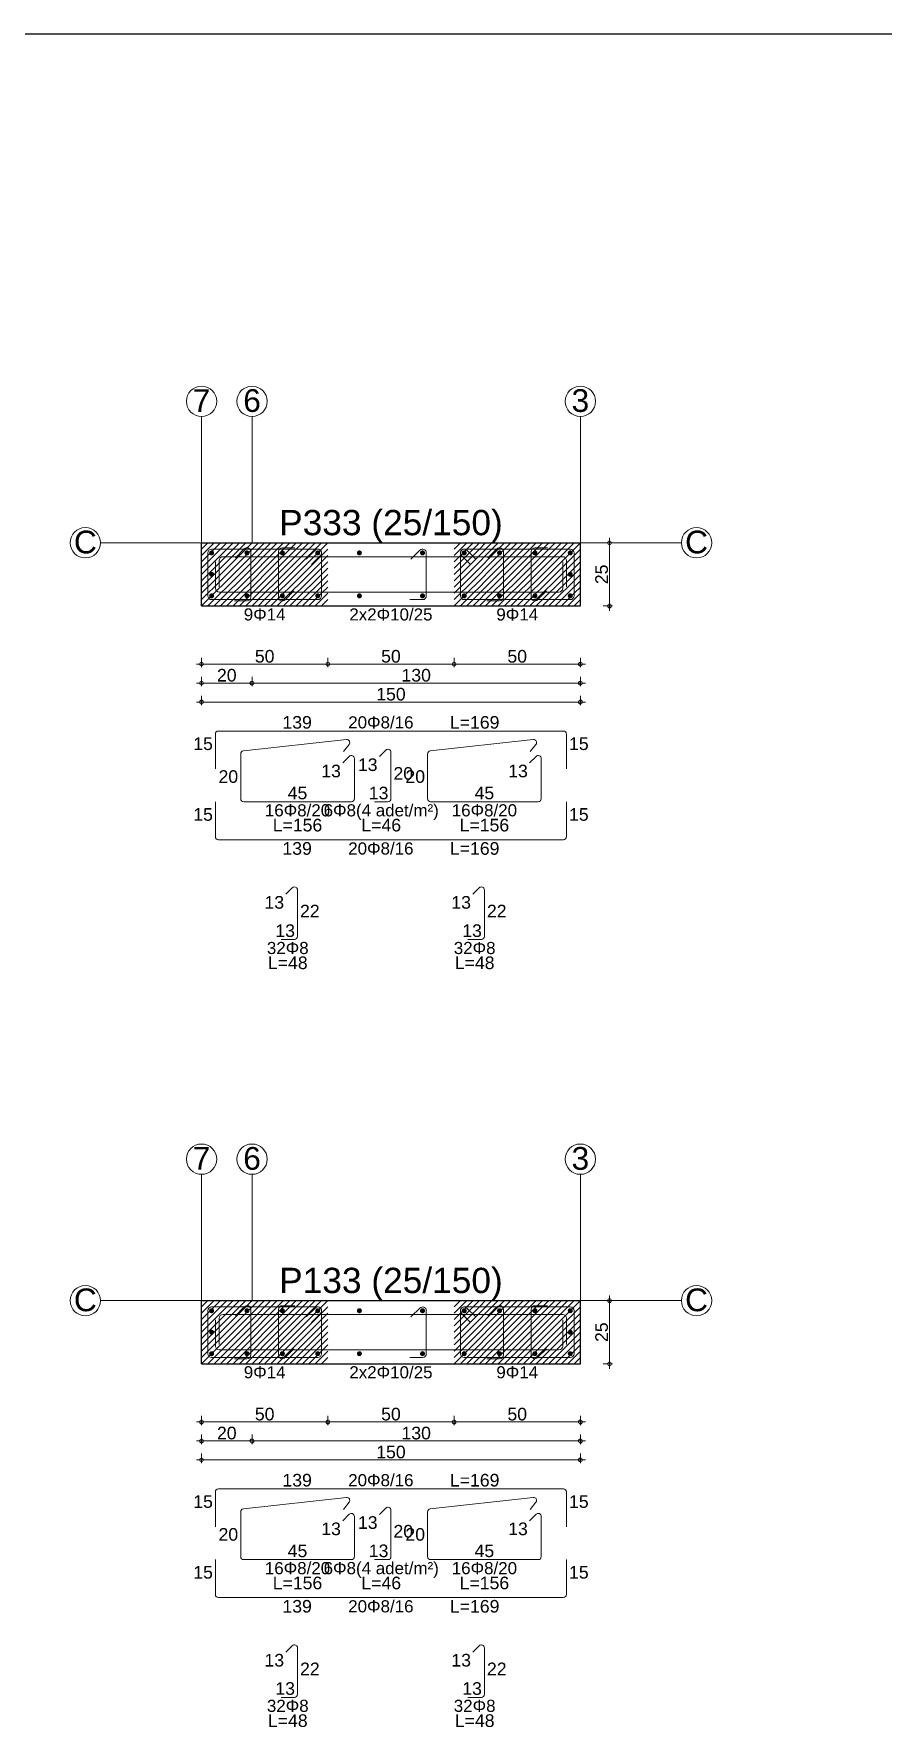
# Model space of a CAD drawing. Header units: millimetres. Extents: x 2232 to 85269, y -3593 to 5869.
# Drawn here: x 82517 to 83021, y -99 to 907 of the extents above; entities that cross this region are included whole.
import ezdxf

# ---------------------------------------------------------------- set-up
doc = ezdxf.new("R2010")
doc.units = ezdxf.units.MM
doc.linetypes.add('CENTER2', pattern=[112.5, 75, -12.5, 12.5, -12.5])
for name, color, linetype in [('Donatı Topl. Uzun. Yazısı', 7, 'Continuous'), ('Donatı Uz. Yazısı', 7, 'Continuous'), ('Donatı Yazısı', 7, 'Continuous'), ('Donatı Çizgisi', 7, 'Continuous'), ('Panel', 7, 'Continuous'), ('Standart', 7, 'Continuous'), ('Ölçülendirme', 7, 'Continuous')]:
    doc.layers.add(name, color=color, linetype=linetype)
doc.styles.add('arial_1_18', font='arial.ttf', dxfattribs={"height": 0.2})

# ---------------------------------------------------------------- blocks, each defined once
blk = doc.blocks.new('IDE824Entity7264')
at = {"layer": 'Donatı Çizgisi', "linetype": 'Continuous', "lineweight": 5}
h = blk.add_hatch(color=5, dxfattribs=at)
edge = h.paths.add_edge_path(flags=0)
edge.add_arc((24724.98, 1424), 1, 0, 360)
h = blk.add_hatch(color=5, dxfattribs=at)
edge = h.paths.add_edge_path(flags=0)
edge.add_arc((24738.98, 1424), 1, 0, 360)
h = blk.add_hatch(color=5, dxfattribs=at)
edge = h.paths.add_edge_path(flags=0)
edge.add_arc((24752.98, 1424), 1, 0, 360)
h = blk.add_hatch(color=5, dxfattribs=at)
edge = h.paths.add_edge_path(flags=0)
edge.add_arc((24766.98, 1424), 1, 0, 360)
h = blk.add_hatch(color=5, dxfattribs=at)
edge = h.paths.add_edge_path(flags=0)
edge.add_arc((24783.48, 1424), 1, 0, 360)
h = blk.add_hatch(color=5, dxfattribs=at)
edge = h.paths.add_edge_path(flags=0)
edge.add_arc((24808.48, 1424), 1, 0, 360)
h = blk.add_hatch(color=5, dxfattribs=at)
edge = h.paths.add_edge_path(flags=0)
edge.add_arc((24824.98, 1424), 1, 0, 360)
h = blk.add_hatch(color=5, dxfattribs=at)
edge = h.paths.add_edge_path(flags=0)
edge.add_arc((24838.98, 1424), 1, 0, 360)
h = blk.add_hatch(color=5, dxfattribs=at)
edge = h.paths.add_edge_path(flags=0)
edge.add_arc((24852.98, 1424), 1, 0, 360)
h = blk.add_hatch(color=5, dxfattribs=at)
edge = h.paths.add_edge_path(flags=0)
edge.add_arc((24866.98, 1424), 1, 0, 360)
h = blk.add_hatch(color=5, dxfattribs=at)
edge = h.paths.add_edge_path(flags=0)
edge.add_arc((24724.98, 1415.5), 1, 0, 360)
h = blk.add_hatch(color=5, dxfattribs=at)
edge = h.paths.add_edge_path(flags=0)
edge.add_arc((24866.98, 1415.5), 1, 0, 360)
h = blk.add_hatch(color=5, dxfattribs=at)
edge = h.paths.add_edge_path(flags=0)
edge.add_arc((24724.98, 1407), 1, 0, 360)
h = blk.add_hatch(color=5, dxfattribs=at)
edge = h.paths.add_edge_path(flags=0)
edge.add_arc((24738.98, 1407), 1, 0, 360)
h = blk.add_hatch(color=5, dxfattribs=at)
edge = h.paths.add_edge_path(flags=0)
edge.add_arc((24752.98, 1407), 1, 0, 360)
h = blk.add_hatch(color=5, dxfattribs=at)
edge = h.paths.add_edge_path(flags=0)
edge.add_arc((24766.98, 1407), 1, 0, 360)
h = blk.add_hatch(color=5, dxfattribs=at)
edge = h.paths.add_edge_path(flags=0)
edge.add_arc((24783.48, 1407), 1, 0, 360)
h = blk.add_hatch(color=5, dxfattribs=at)
edge = h.paths.add_edge_path(flags=0)
edge.add_arc((24808.48, 1407), 1, 0, 360)
h = blk.add_hatch(color=5, dxfattribs=at)
edge = h.paths.add_edge_path(flags=0)
edge.add_arc((24824.98, 1407), 1, 0, 360)
h = blk.add_hatch(color=5, dxfattribs=at)
edge = h.paths.add_edge_path(flags=0)
edge.add_arc((24838.98, 1407), 1, 0, 360)
h = blk.add_hatch(color=5, dxfattribs=at)
edge = h.paths.add_edge_path(flags=0)
edge.add_arc((24852.98, 1407), 1, 0, 360)
h = blk.add_hatch(color=5, dxfattribs=at)
edge = h.paths.add_edge_path(flags=0)
edge.add_arc((24866.98, 1407), 1, 0, 360)
h = blk.add_hatch(color=5, dxfattribs=at)
edge = h.paths.add_edge_path(flags=0)
edge.add_arc((24724.98, 1124), 1, 0, 360)
h = blk.add_hatch(color=5, dxfattribs=at)
edge = h.paths.add_edge_path(flags=0)
edge.add_arc((24738.98, 1124), 1, 0, 360)
h = blk.add_hatch(color=5, dxfattribs=at)
edge = h.paths.add_edge_path(flags=0)
edge.add_arc((24752.98, 1124), 1, 0, 360)
h = blk.add_hatch(color=5, dxfattribs=at)
edge = h.paths.add_edge_path(flags=0)
edge.add_arc((24766.98, 1124), 1, 0, 360)
h = blk.add_hatch(color=5, dxfattribs=at)
edge = h.paths.add_edge_path(flags=0)
edge.add_arc((24783.48, 1124), 1, 0, 360)
h = blk.add_hatch(color=5, dxfattribs=at)
edge = h.paths.add_edge_path(flags=0)
edge.add_arc((24808.48, 1124), 1, 0, 360)
h = blk.add_hatch(color=5, dxfattribs=at)
edge = h.paths.add_edge_path(flags=0)
edge.add_arc((24824.98, 1124), 1, 0, 360)
h = blk.add_hatch(color=5, dxfattribs=at)
edge = h.paths.add_edge_path(flags=0)
edge.add_arc((24838.98, 1124), 1, 0, 360)
h = blk.add_hatch(color=5, dxfattribs=at)
edge = h.paths.add_edge_path(flags=0)
edge.add_arc((24852.98, 1124), 1, 0, 360)
h = blk.add_hatch(color=5, dxfattribs=at)
edge = h.paths.add_edge_path(flags=0)
edge.add_arc((24866.98, 1124), 1, 0, 360)
h = blk.add_hatch(color=5, dxfattribs=at)
edge = h.paths.add_edge_path(flags=0)
edge.add_arc((24724.98, 1115.5), 1, 0, 360)
h = blk.add_hatch(color=5, dxfattribs=at)
edge = h.paths.add_edge_path(flags=0)
edge.add_arc((24866.98, 1115.5), 1, 0, 360)
h = blk.add_hatch(color=5, dxfattribs=at)
edge = h.paths.add_edge_path(flags=0)
edge.add_arc((24724.98, 1107), 1, 0, 360)
h = blk.add_hatch(color=5, dxfattribs=at)
edge = h.paths.add_edge_path(flags=0)
edge.add_arc((24738.98, 1107), 1, 0, 360)
h = blk.add_hatch(color=5, dxfattribs=at)
edge = h.paths.add_edge_path(flags=0)
edge.add_arc((24752.98, 1107), 1, 0, 360)
h = blk.add_hatch(color=5, dxfattribs=at)
edge = h.paths.add_edge_path(flags=0)
edge.add_arc((24766.98, 1107), 1, 0, 360)
h = blk.add_hatch(color=5, dxfattribs=at)
edge = h.paths.add_edge_path(flags=0)
edge.add_arc((24783.48, 1107), 1, 0, 360)
h = blk.add_hatch(color=5, dxfattribs=at)
edge = h.paths.add_edge_path(flags=0)
edge.add_arc((24808.48, 1107), 1, 0, 360)
h = blk.add_hatch(color=5, dxfattribs=at)
edge = h.paths.add_edge_path(flags=0)
edge.add_arc((24824.98, 1107), 1, 0, 360)
h = blk.add_hatch(color=5, dxfattribs=at)
edge = h.paths.add_edge_path(flags=0)
edge.add_arc((24838.98, 1107), 1, 0, 360)
h = blk.add_hatch(color=5, dxfattribs=at)
edge = h.paths.add_edge_path(flags=0)
edge.add_arc((24852.98, 1107), 1, 0, 360)
h = blk.add_hatch(color=5, dxfattribs=at)
edge = h.paths.add_edge_path(flags=0)
edge.add_arc((24866.98, 1107), 1, 0, 360)
at = {"layer": 'Donatı Çizgisi', "color": 1, "linetype": 'Continuous', "lineweight": 5}
for points in [[(24723.48, 1407), (24723.48, 1424)], [(24724.98, 1425.5), (24766.98, 1425.5)], [(24729.48, 1422.5), (24863.98, 1422.5)], [(24734.38, 1422.03), (24737.91, 1425.56)], [(24740.48, 1406.5), (24740.48, 1424.5)], [(24751.48, 1406.5), (24751.48, 1424.5)], [(24752.98, 1426), (24757.98, 1426)], [(24762.38, 1421.53), (24765.91, 1425.06)], [(24764.5, 1419.4), (24768.04, 1422.94)], [(24768.48, 1407), (24768.48, 1424)], [(24803.88, 1421.53), (24807.41, 1425.06)], [(24809.98, 1407), (24809.98, 1424)], [(24823.48, 1407), (24823.48, 1424)], [(24823.91, 1422.94), (24827.45, 1419.4)], [(24824.98, 1425.5), (24866.98, 1425.5)], [(24829.57, 1421.53), (24826.04, 1425.06)], [(24834.38, 1422.03), (24837.91, 1425.56)], [(24840.48, 1406.5), (24840.48, 1424.5)], [(24851.48, 1406.5), (24851.48, 1424.5)], [(24852.98, 1426), (24857.98, 1426)], [(24868.48, 1407), (24868.48, 1424)], [(24726.48, 1410), (24726.48, 1420.4)], [(24727.98, 1410.6), (24727.98, 1421)], [(24863.98, 1410), (24863.98, 1420.4)], [(24865.48, 1410.6), (24865.48, 1421)], [(24727.98, 1408.5), (24862.48, 1408.5)], [(24754.04, 1405.44), (24757.57, 1408.97)], [(24854.04, 1405.44), (24857.57, 1408.97)], [(24724.98, 1405.5), (24766.98, 1405.5)], [(24733.98, 1405), (24738.98, 1405)], [(24803.48, 1405.5), (24808.48, 1405.5)], [(24824.98, 1405.5), (24866.98, 1405.5)], [(24833.98, 1405), (24838.98, 1405)], [(24726.48, 1338.46), (24726.48, 1352.26)], [(24727.68, 1353.46), (24864.28, 1353.46)], [(24737.54, 1345.58), (24778.32, 1350.11)], [(24777.14, 1345.35), (24779.39, 1348.17)], [(24811.54, 1345.58), (24852.32, 1350.11)], [(24851.14, 1345.35), (24853.39, 1348.17)], [(24865.48, 1338.46), (24865.48, 1352.26)], [(24736.48, 1326.66), (24736.48, 1344.39)], [(24776.88, 1340.86), (24779.43, 1343.41)], [(24781.48, 1326.66), (24781.48, 1342.56)], [(24791.38, 1343.36), (24793.93, 1345.91)], [(24795.98, 1326.66), (24795.98, 1345.06)], [(24810.48, 1326.66), (24810.48, 1344.39)], [(24850.88, 1340.86), (24853.43, 1343.41)], [(24855.48, 1326.66), (24855.48, 1342.56)], [(24726.48, 1311.66), (24726.48, 1325.46)], [(24737.68, 1325.46), (24780.28, 1325.46)], [(24789.48, 1325.46), (24794.78, 1325.46)], [(24811.68, 1325.46), (24854.28, 1325.46)], [(24865.48, 1311.66), (24865.48, 1325.46)], [(24727.68, 1310.46), (24864.28, 1310.46)], [(24754.38, 1288.86), (24756.93, 1291.41)], [(24758.98, 1272.16), (24758.98, 1290.56)], [(24828.38, 1288.86), (24830.93, 1291.41)], [(24832.98, 1272.16), (24832.98, 1290.56)], [(24752.48, 1270.96), (24757.78, 1270.96)], [(24826.48, 1270.96), (24831.78, 1270.96)], [(24723.48, 1107), (24723.48, 1124)], [(24724.98, 1125.5), (24766.98, 1125.5)], [(24726.48, 1110), (24726.48, 1120.4)], [(24727.98, 1110.6), (24727.98, 1121)], [(24729.48, 1122.5), (24863.98, 1122.5)], [(24734.38, 1122.03), (24737.91, 1125.56)], [(24740.48, 1106.5), (24740.48, 1124.5)], [(24751.48, 1106.5), (24751.48, 1124.5)], [(24752.98, 1126), (24757.98, 1126)], [(24762.38, 1121.53), (24765.91, 1125.06)], [(24764.5, 1119.4), (24768.04, 1122.94)], [(24768.48, 1107), (24768.48, 1124)], [(24803.88, 1121.53), (24807.41, 1125.06)], [(24809.98, 1107), (24809.98, 1124)], [(24823.48, 1107), (24823.48, 1124)], [(24823.91, 1122.94), (24827.45, 1119.4)], [(24824.98, 1125.5), (24866.98, 1125.5)], [(24829.57, 1121.53), (24826.04, 1125.06)], [(24834.38, 1122.03), (24837.91, 1125.56)], [(24840.48, 1106.5), (24840.48, 1124.5)], [(24851.48, 1106.5), (24851.48, 1124.5)], [(24852.98, 1126), (24857.98, 1126)], [(24863.98, 1110), (24863.98, 1120.4)], [(24865.48, 1110.6), (24865.48, 1121)], [(24868.48, 1107), (24868.48, 1124)], [(24727.98, 1108.5), (24862.48, 1108.5)], [(24754.04, 1105.44), (24757.57, 1108.97)], [(24854.04, 1105.44), (24857.57, 1108.97)], [(24724.98, 1105.5), (24766.98, 1105.5)], [(24733.98, 1105), (24738.98, 1105)], [(24803.48, 1105.5), (24808.48, 1105.5)], [(24824.98, 1105.5), (24866.98, 1105.5)], [(24833.98, 1105), (24838.98, 1105)], [(24727.68, 1053.46), (24864.28, 1053.46)], [(24726.48, 1038.46), (24726.48, 1052.26)], [(24737.54, 1045.58), (24778.32, 1050.11)], [(24777.14, 1045.35), (24779.39, 1048.17)], [(24791.38, 1043.36), (24793.93, 1045.91)], [(24811.54, 1045.58), (24852.32, 1050.11)], [(24851.14, 1045.35), (24853.39, 1048.17)], [(24865.48, 1038.46), (24865.48, 1052.26)], [(24736.48, 1026.66), (24736.48, 1044.39)], [(24776.88, 1040.86), (24779.43, 1043.41)], [(24781.48, 1026.66), (24781.48, 1042.56)], [(24795.98, 1026.66), (24795.98, 1045.06)], [(24810.48, 1026.66), (24810.48, 1044.39)], [(24850.88, 1040.86), (24853.43, 1043.41)], [(24855.48, 1026.66), (24855.48, 1042.56)], [(24726.48, 1011.66), (24726.48, 1025.46)], [(24737.68, 1025.46), (24780.28, 1025.46)], [(24789.48, 1025.46), (24794.78, 1025.46)], [(24811.68, 1025.46), (24854.28, 1025.46)], [(24865.48, 1011.66), (24865.48, 1025.46)], [(24727.68, 1010.46), (24864.28, 1010.46)], [(24754.38, 988.86), (24756.93, 991.41)], [(24758.98, 972.16), (24758.98, 990.56)], [(24828.38, 988.86), (24830.93, 991.41)], [(24832.98, 972.16), (24832.98, 990.56)], [(24752.48, 970.96), (24757.78, 970.96)], [(24826.48, 970.96), (24831.78, 970.96)]]:
    blk.add_lwpolyline(points, dxfattribs=at)
for centre, radius, start, end in [((24724.98, 1424), 1.5, 90, 180), ((24729.48, 1421), 1.5, 90, 180), ((24738.98, 1424.5), 1.5, 0, 135), ((24752.98, 1424.5), 1.5, 90, 180), ((24766.98, 1424), 1.5, 0, 135), ((24766.98, 1424), 1.5, 315, 90), ((24808.48, 1424), 1.5, 0, 135), ((24824.98, 1424), 1.5, 90, 225), ((24824.98, 1424), 1.5, 45, 180), ((24838.98, 1424.5), 1.5, 0, 135), ((24852.98, 1424.5), 1.5, 90, 180), ((24863.98, 1421), 1.5, 0, 90), ((24866.98, 1424), 1.5, 0, 90), ((24727.98, 1410), 1.5, 180, 270), ((24862.48, 1410), 1.5, 270, 0), ((24724.98, 1407), 1.5, 180, 270), ((24738.98, 1406.5), 1.5, 270, 0), ((24752.98, 1406.5), 1.5, 180, 315), ((24766.98, 1407), 1.5, 270, 0), ((24808.48, 1407), 1.5, 270, 0), ((24824.98, 1407), 1.5, 180, 270), ((24838.98, 1406.5), 1.5, 270, 0), ((24852.98, 1406.5), 1.5, 180, 315), ((24866.98, 1407), 1.5, 270, 0), ((24727.68, 1352.26), 1.2, 90, 180), ((24778.45, 1348.92), 1.2, 321.34019, 96.34019), ((24852.45, 1348.92), 1.2, 321.34019, 96.34019), ((24864.28, 1352.26), 1.2, 0, 90), ((24737.68, 1344.39), 1.2, 96.34019, 180), ((24780.28, 1342.56), 1.2, 0, 135), ((24794.78, 1345.06), 1.2, 0, 135), ((24811.68, 1344.39), 1.2, 96.34019, 180), ((24854.28, 1342.56), 1.2, 0, 135), ((24737.68, 1326.66), 1.2, 180, 270), ((24780.28, 1326.66), 1.2, 270, 0), ((24794.78, 1326.66), 1.2, 270, 0), ((24811.68, 1326.66), 1.2, 180, 270), ((24854.28, 1326.66), 1.2, 270, 0), ((24727.68, 1311.66), 1.2, 180, 270), ((24864.28, 1311.66), 1.2, 270, 0), ((24757.78, 1290.56), 1.2, 0, 135), ((24831.78, 1290.56), 1.2, 0, 135), ((24757.78, 1272.16), 1.2, 270, 0), ((24831.78, 1272.16), 1.2, 270, 0), ((24724.98, 1124), 1.5, 90, 180), ((24729.48, 1121), 1.5, 90, 180), ((24738.98, 1124.5), 1.5, 0, 135), ((24752.98, 1124.5), 1.5, 90, 180), ((24766.98, 1124), 1.5, 0, 135), ((24766.98, 1124), 1.5, 315, 90), ((24808.48, 1124), 1.5, 0, 135), ((24824.98, 1124), 1.5, 90, 225), ((24824.98, 1124), 1.5, 45, 180), ((24838.98, 1124.5), 1.5, 0, 135), ((24852.98, 1124.5), 1.5, 90, 180), ((24863.98, 1121), 1.5, 0, 90), ((24866.98, 1124), 1.5, 0, 90), ((24724.98, 1107), 1.5, 180, 270), ((24727.98, 1110), 1.5, 180, 270), ((24738.98, 1106.5), 1.5, 270, 0), ((24752.98, 1106.5), 1.5, 180, 315), ((24766.98, 1107), 1.5, 270, 0), ((24808.48, 1107), 1.5, 270, 0), ((24824.98, 1107), 1.5, 180, 270), ((24838.98, 1106.5), 1.5, 270, 0), ((24852.98, 1106.5), 1.5, 180, 315), ((24862.48, 1110), 1.5, 270, 0), ((24866.98, 1107), 1.5, 270, 0), ((24727.68, 1052.26), 1.2, 90, 180), ((24864.28, 1052.26), 1.2, 0, 90), ((24778.45, 1048.92), 1.2, 321.34019, 96.34019), ((24794.78, 1045.06), 1.2, 0, 135), ((24852.45, 1048.92), 1.2, 321.34019, 96.34019), ((24737.68, 1044.39), 1.2, 96.34019, 180), ((24780.28, 1042.56), 1.2, 0, 135), ((24811.68, 1044.39), 1.2, 96.34019, 180), ((24854.28, 1042.56), 1.2, 0, 135), ((24737.68, 1026.66), 1.2, 180, 270), ((24780.28, 1026.66), 1.2, 270, 0), ((24794.78, 1026.66), 1.2, 270, 0), ((24811.68, 1026.66), 1.2, 180, 270), ((24854.28, 1026.66), 1.2, 270, 0), ((24727.68, 1011.66), 1.2, 180, 270), ((24864.28, 1011.66), 1.2, 270, 0), ((24757.78, 990.56), 1.2, 0, 135), ((24831.78, 990.56), 1.2, 0, 135), ((24757.78, 972.16), 1.2, 270, 0), ((24831.78, 972.16), 1.2, 270, 0)]:
    blk.add_arc(centre, radius, start, end, dxfattribs=at)
at = {"layer": 'Panel', "color": 250, "linetype": 'CENTER2', "lineweight": 5}
for points in [[(24720.98, 1428), (24720.98, 1478)], [(24740.98, 1428), (24740.98, 1478)], [(24870.98, 1428), (24870.98, 1478)], [(24680.98, 1428), (24720.98, 1428)], [(24870.98, 1428), (24910.98, 1428)], [(24720.98, 1128), (24720.98, 1178)], [(24740.98, 1128), (24740.98, 1178)], [(24870.98, 1128), (24870.98, 1178)], [(24680.98, 1128), (24720.98, 1128)], [(24870.98, 1128), (24910.98, 1128)]]:
    blk.add_lwpolyline(points, dxfattribs=at)
at = {"layer": 'Panel', "color": 251, "linetype": 'Continuous', "lineweight": -3}
for points in [[(24720.97, 1423), (24725.98, 1428)], [(24720.97, 1425.5), (24723.48, 1428)], [(24725.98, 1423), (24730.98, 1428)], [(24725.98, 1425.5), (24728.48, 1428)], [(24730.98, 1423), (24735.98, 1428)], [(24730.98, 1425.5), (24733.47, 1428)], [(24735.98, 1423), (24740.98, 1428)], [(24735.98, 1425.5), (24738.48, 1428)], [(24740.98, 1423), (24745.97, 1428)], [(24740.98, 1425.5), (24743.48, 1428)], [(24745.97, 1423), (24750.98, 1428)], [(24745.97, 1425.5), (24748.48, 1428)], [(24750.98, 1423), (24755.98, 1428)], [(24750.98, 1425.5), (24753.48, 1428)], [(24755.98, 1423), (24760.98, 1428)], [(24755.98, 1425.5), (24758.47, 1428)], [(24760.98, 1423), (24765.98, 1428)], [(24760.98, 1425.5), (24763.48, 1428)], [(24765.98, 1423), (24770.97, 1428)], [(24765.98, 1425.5), (24768.48, 1428)], [(24820.97, 1423), (24825.98, 1428)], [(24820.97, 1425.5), (24823.48, 1428)], [(24825.98, 1423), (24830.98, 1428)], [(24825.98, 1425.5), (24828.48, 1428)], [(24830.98, 1423), (24835.98, 1428)], [(24830.98, 1425.5), (24833.47, 1428)], [(24835.98, 1423), (24840.98, 1428)], [(24835.98, 1425.5), (24838.48, 1428)], [(24840.98, 1423), (24845.97, 1428)], [(24840.98, 1425.5), (24843.48, 1428)], [(24845.97, 1423), (24850.98, 1428)], [(24845.97, 1425.5), (24848.48, 1428)], [(24850.98, 1423), (24855.98, 1428)], [(24850.98, 1425.5), (24853.48, 1428)], [(24855.98, 1423), (24860.98, 1428)], [(24855.98, 1425.5), (24858.47, 1428)], [(24860.98, 1423), (24865.98, 1428)], [(24860.98, 1425.5), (24863.48, 1428)], [(24865.98, 1423), (24870.97, 1428)], [(24865.98, 1425.5), (24868.48, 1428)], [(24720.97, 1418), (24725.98, 1423)], [(24720.97, 1420.5), (24723.48, 1423)], [(24723.48, 1423), (24725.98, 1425.5)], [(24725.98, 1418), (24730.98, 1423)], [(24725.98, 1420.5), (24728.48, 1423)], [(24728.48, 1423), (24730.98, 1425.5)], [(24730.98, 1418), (24735.98, 1423)], [(24730.98, 1420.5), (24733.47, 1423)], [(24733.47, 1423), (24735.98, 1425.5)], [(24735.98, 1418), (24740.98, 1423)], [(24735.98, 1420.5), (24738.48, 1423)], [(24738.48, 1423), (24740.98, 1425.5)], [(24740.98, 1418), (24745.97, 1423)], [(24740.98, 1420.5), (24743.48, 1423)], [(24743.48, 1423), (24745.97, 1425.5)], [(24745.97, 1418), (24750.98, 1423)], [(24745.97, 1420.5), (24748.48, 1423)], [(24748.48, 1423), (24750.98, 1425.5)], [(24750.98, 1418), (24755.98, 1423)], [(24750.98, 1420.5), (24753.48, 1423)], [(24753.48, 1423), (24755.98, 1425.5)], [(24755.98, 1418), (24760.98, 1423)], [(24755.98, 1420.5), (24758.47, 1423)], [(24758.47, 1423), (24760.98, 1425.5)], [(24760.98, 1418), (24765.98, 1423)], [(24760.98, 1420.5), (24763.48, 1423)], [(24763.48, 1423), (24765.98, 1425.5)], [(24765.98, 1418), (24770.97, 1423)], [(24765.98, 1420.5), (24768.48, 1423)], [(24768.48, 1423), (24770.97, 1425.5)], [(24820.97, 1418), (24825.98, 1423)], [(24820.97, 1420.5), (24823.48, 1423)], [(24823.48, 1423), (24825.98, 1425.5)], [(24825.98, 1418), (24830.98, 1423)], [(24825.98, 1420.5), (24828.48, 1423)], [(24828.48, 1423), (24830.98, 1425.5)], [(24830.98, 1418), (24835.98, 1423)], [(24830.98, 1420.5), (24833.47, 1423)], [(24833.47, 1423), (24835.98, 1425.5)], [(24835.98, 1418), (24840.98, 1423)], [(24835.98, 1420.5), (24838.48, 1423)], [(24838.48, 1423), (24840.98, 1425.5)], [(24840.98, 1418), (24845.97, 1423)], [(24840.98, 1420.5), (24843.48, 1423)], [(24843.48, 1423), (24845.97, 1425.5)], [(24845.97, 1418), (24850.98, 1423)], [(24845.97, 1420.5), (24848.48, 1423)], [(24848.48, 1423), (24850.98, 1425.5)], [(24850.98, 1418), (24855.98, 1423)], [(24850.98, 1420.5), (24853.48, 1423)], [(24853.48, 1423), (24855.98, 1425.5)], [(24855.98, 1418), (24860.98, 1423)], [(24855.98, 1420.5), (24858.47, 1423)], [(24858.47, 1423), (24860.98, 1425.5)], [(24860.98, 1418), (24865.98, 1423)], [(24860.98, 1420.5), (24863.48, 1423)], [(24863.48, 1423), (24865.98, 1425.5)], [(24865.98, 1418), (24870.97, 1423)], [(24865.98, 1420.5), (24868.48, 1423)], [(24868.48, 1423), (24870.97, 1425.5)], [(24720.97, 1413), (24725.98, 1418)], [(24720.97, 1415.5), (24723.48, 1418)], [(24723.48, 1418), (24725.98, 1420.5)], [(24723.48, 1413), (24725.98, 1415.5)], [(24725.98, 1413), (24730.98, 1418)], [(24725.98, 1415.5), (24728.48, 1418)], [(24728.48, 1418), (24730.98, 1420.5)], [(24728.48, 1413), (24730.98, 1415.5)], [(24730.98, 1413), (24735.98, 1418)], [(24730.98, 1415.5), (24733.47, 1418)], [(24733.47, 1418), (24735.98, 1420.5)], [(24733.47, 1413), (24735.98, 1415.5)], [(24735.98, 1413), (24740.98, 1418)], [(24735.98, 1415.5), (24738.48, 1418)], [(24738.48, 1418), (24740.98, 1420.5)], [(24738.48, 1413), (24740.98, 1415.5)], [(24740.98, 1413), (24745.97, 1418)], [(24740.98, 1415.5), (24743.48, 1418)], [(24743.48, 1418), (24745.97, 1420.5)], [(24743.48, 1413), (24745.97, 1415.5)], [(24745.97, 1413), (24750.98, 1418)], [(24745.97, 1415.5), (24748.48, 1418)], [(24748.48, 1418), (24750.98, 1420.5)], [(24748.48, 1413), (24750.98, 1415.5)], [(24750.98, 1413), (24755.98, 1418)], [(24750.98, 1415.5), (24753.48, 1418)], [(24753.48, 1418), (24755.98, 1420.5)], [(24753.48, 1413), (24755.98, 1415.5)], [(24755.98, 1413), (24760.98, 1418)], [(24755.98, 1415.5), (24758.47, 1418)], [(24758.47, 1418), (24760.98, 1420.5)], [(24758.47, 1413), (24760.98, 1415.5)], [(24760.98, 1413), (24765.98, 1418)], [(24760.98, 1415.5), (24763.48, 1418)], [(24763.48, 1418), (24765.98, 1420.5)], [(24763.48, 1413), (24765.98, 1415.5)], [(24765.98, 1413), (24770.97, 1418)], [(24765.98, 1415.5), (24768.48, 1418)], [(24768.48, 1418), (24770.97, 1420.5)], [(24768.48, 1413), (24770.97, 1415.5)], [(24820.97, 1413), (24825.98, 1418)], [(24820.97, 1415.5), (24823.48, 1418)], [(24823.48, 1418), (24825.98, 1420.5)], [(24823.48, 1413), (24825.98, 1415.5)], [(24825.98, 1413), (24830.98, 1418)], [(24825.98, 1415.5), (24828.48, 1418)], [(24828.48, 1418), (24830.98, 1420.5)], [(24828.48, 1413), (24830.98, 1415.5)], [(24830.98, 1413), (24835.98, 1418)], [(24830.98, 1415.5), (24833.47, 1418)], [(24833.47, 1418), (24835.98, 1420.5)], [(24833.47, 1413), (24835.98, 1415.5)], [(24835.98, 1413), (24840.98, 1418)], [(24835.98, 1415.5), (24838.48, 1418)], [(24838.48, 1418), (24840.98, 1420.5)], [(24838.48, 1413), (24840.98, 1415.5)], [(24840.98, 1413), (24845.97, 1418)], [(24840.98, 1415.5), (24843.48, 1418)], [(24843.48, 1418), (24845.97, 1420.5)], [(24843.48, 1413), (24845.97, 1415.5)], [(24845.97, 1413), (24850.98, 1418)], [(24845.97, 1415.5), (24848.48, 1418)], [(24848.48, 1418), (24850.98, 1420.5)], [(24848.48, 1413), (24850.98, 1415.5)], [(24850.98, 1413), (24855.98, 1418)], [(24850.98, 1415.5), (24853.48, 1418)], [(24853.48, 1418), (24855.98, 1420.5)], [(24853.48, 1413), (24855.98, 1415.5)], [(24855.98, 1413), (24860.98, 1418)], [(24855.98, 1415.5), (24858.47, 1418)], [(24858.47, 1418), (24860.98, 1420.5)], [(24858.47, 1413), (24860.98, 1415.5)], [(24860.98, 1413), (24865.98, 1418)], [(24860.98, 1415.5), (24863.48, 1418)], [(24863.48, 1418), (24865.98, 1420.5)], [(24863.48, 1413), (24865.98, 1415.5)], [(24865.98, 1413), (24870.97, 1418)], [(24865.98, 1415.5), (24868.48, 1418)], [(24868.48, 1418), (24870.97, 1420.5)], [(24868.48, 1413), (24870.97, 1415.5)], [(24720.97, 1408), (24725.98, 1413)], [(24720.97, 1410.5), (24723.48, 1413)], [(24720.97, 1403), (24725.98, 1408)], [(24720.97, 1405.5), (24723.48, 1408)], [(24723.48, 1408), (24725.98, 1410.5)], [(24725.98, 1408), (24730.98, 1413)], [(24725.98, 1410.5), (24728.48, 1413)], [(24725.98, 1403), (24730.98, 1408)], [(24725.98, 1405.5), (24728.48, 1408)], [(24728.48, 1408), (24730.98, 1410.5)], [(24730.98, 1408), (24735.98, 1413)], [(24730.98, 1410.5), (24733.47, 1413)], [(24730.98, 1403), (24735.98, 1408)], [(24730.98, 1405.5), (24733.47, 1408)], [(24733.47, 1408), (24735.98, 1410.5)], [(24735.98, 1408), (24740.98, 1413)], [(24735.98, 1410.5), (24738.48, 1413)], [(24735.98, 1403), (24740.98, 1408)], [(24735.98, 1405.5), (24738.48, 1408)], [(24738.48, 1408), (24740.98, 1410.5)], [(24740.98, 1408), (24745.97, 1413)], [(24740.98, 1410.5), (24743.48, 1413)], [(24740.98, 1403), (24745.97, 1408)], [(24740.98, 1405.5), (24743.48, 1408)], [(24743.48, 1408), (24745.97, 1410.5)], [(24745.97, 1408), (24750.98, 1413)], [(24745.97, 1410.5), (24748.48, 1413)], [(24745.97, 1403), (24750.98, 1408)], [(24745.97, 1405.5), (24748.48, 1408)], [(24748.48, 1408), (24750.98, 1410.5)], [(24750.98, 1408), (24755.98, 1413)], [(24750.98, 1410.5), (24753.48, 1413)], [(24750.98, 1403), (24755.98, 1408)], [(24750.98, 1405.5), (24753.48, 1408)], [(24753.48, 1408), (24755.98, 1410.5)], [(24755.98, 1408), (24760.98, 1413)], [(24755.98, 1410.5), (24758.47, 1413)], [(24755.98, 1403), (24760.98, 1408)], [(24755.98, 1405.5), (24758.47, 1408)], [(24758.47, 1408), (24760.98, 1410.5)], [(24760.98, 1408), (24765.98, 1413)], [(24760.98, 1410.5), (24763.48, 1413)], [(24760.98, 1403), (24765.98, 1408)], [(24760.98, 1405.5), (24763.48, 1408)], [(24763.48, 1408), (24765.98, 1410.5)], [(24765.98, 1408), (24770.97, 1413)], [(24765.98, 1410.5), (24768.48, 1413)], [(24765.98, 1403), (24770.97, 1408)], [(24765.98, 1405.5), (24768.48, 1408)], [(24768.48, 1408), (24770.97, 1410.5)], [(24820.97, 1408), (24825.98, 1413)], [(24820.97, 1410.5), (24823.48, 1413)], [(24820.97, 1403), (24825.98, 1408)], [(24820.97, 1405.5), (24823.48, 1408)], [(24823.48, 1408), (24825.98, 1410.5)], [(24825.98, 1408), (24830.98, 1413)], [(24825.98, 1410.5), (24828.48, 1413)], [(24825.98, 1403), (24830.98, 1408)], [(24825.98, 1405.5), (24828.48, 1408)], [(24828.48, 1408), (24830.98, 1410.5)], [(24830.98, 1408), (24835.98, 1413)], [(24830.98, 1410.5), (24833.47, 1413)], [(24830.98, 1403), (24835.98, 1408)], [(24830.98, 1405.5), (24833.47, 1408)], [(24833.47, 1408), (24835.98, 1410.5)], [(24835.98, 1408), (24840.98, 1413)], [(24835.98, 1410.5), (24838.48, 1413)], [(24835.98, 1403), (24840.98, 1408)], [(24835.98, 1405.5), (24838.48, 1408)], [(24838.48, 1408), (24840.98, 1410.5)], [(24840.98, 1408), (24845.97, 1413)], [(24840.98, 1410.5), (24843.48, 1413)], [(24840.98, 1403), (24845.97, 1408)], [(24840.98, 1405.5), (24843.48, 1408)], [(24843.48, 1408), (24845.97, 1410.5)], [(24845.97, 1408), (24850.98, 1413)], [(24845.97, 1410.5), (24848.48, 1413)], [(24845.97, 1403), (24850.98, 1408)], [(24845.97, 1405.5), (24848.48, 1408)], [(24848.48, 1408), (24850.98, 1410.5)], [(24850.98, 1408), (24855.98, 1413)], [(24850.98, 1410.5), (24853.48, 1413)], [(24850.98, 1403), (24855.98, 1408)], [(24850.98, 1405.5), (24853.48, 1408)], [(24853.48, 1408), (24855.98, 1410.5)], [(24855.98, 1408), (24860.98, 1413)], [(24855.98, 1410.5), (24858.47, 1413)], [(24855.98, 1403), (24860.98, 1408)], [(24855.98, 1405.5), (24858.47, 1408)], [(24858.47, 1408), (24860.98, 1410.5)], [(24860.98, 1408), (24865.98, 1413)], [(24860.98, 1410.5), (24863.48, 1413)], [(24860.98, 1403), (24865.98, 1408)], [(24860.98, 1405.5), (24863.48, 1408)], [(24863.48, 1408), (24865.98, 1410.5)], [(24865.98, 1408), (24870.97, 1413)], [(24865.98, 1410.5), (24868.48, 1413)], [(24865.98, 1403), (24870.97, 1408)], [(24865.98, 1405.5), (24868.48, 1408)], [(24868.48, 1408), (24870.97, 1410.5)], [(24723.48, 1403), (24725.98, 1405.5)], [(24728.48, 1403), (24730.98, 1405.5)], [(24733.47, 1403), (24735.98, 1405.5)], [(24738.48, 1403), (24740.98, 1405.5)], [(24743.48, 1403), (24745.97, 1405.5)], [(24748.48, 1403), (24750.98, 1405.5)], [(24753.48, 1403), (24755.98, 1405.5)], [(24758.47, 1403), (24760.98, 1405.5)], [(24763.48, 1403), (24765.98, 1405.5)], [(24768.48, 1403), (24770.97, 1405.5)], [(24823.48, 1403), (24825.98, 1405.5)], [(24828.48, 1403), (24830.98, 1405.5)], [(24833.47, 1403), (24835.98, 1405.5)], [(24838.48, 1403), (24840.98, 1405.5)], [(24843.48, 1403), (24845.97, 1405.5)], [(24848.48, 1403), (24850.98, 1405.5)], [(24853.48, 1403), (24855.98, 1405.5)], [(24858.47, 1403), (24860.98, 1405.5)], [(24863.48, 1403), (24865.98, 1405.5)], [(24868.48, 1403), (24870.97, 1405.5)], [(24720.97, 1123), (24725.98, 1128)], [(24720.97, 1125.5), (24723.48, 1128)], [(24725.98, 1123), (24730.98, 1128)], [(24725.98, 1125.5), (24728.48, 1128)], [(24730.98, 1123), (24735.98, 1128)], [(24730.98, 1125.5), (24733.47, 1128)], [(24735.98, 1123), (24740.98, 1128)], [(24735.98, 1125.5), (24738.48, 1128)], [(24740.98, 1123), (24745.97, 1128)], [(24740.98, 1125.5), (24743.48, 1128)], [(24745.97, 1123), (24750.98, 1128)], [(24745.97, 1125.5), (24748.48, 1128)], [(24750.98, 1123), (24755.98, 1128)], [(24750.98, 1125.5), (24753.48, 1128)], [(24755.98, 1123), (24760.98, 1128)], [(24755.98, 1125.5), (24758.47, 1128)], [(24760.98, 1123), (24765.98, 1128)], [(24760.98, 1125.5), (24763.48, 1128)], [(24765.98, 1123), (24770.97, 1128)], [(24765.98, 1125.5), (24768.48, 1128)], [(24820.97, 1123), (24825.98, 1128)], [(24820.97, 1125.5), (24823.48, 1128)], [(24825.98, 1123), (24830.98, 1128)], [(24825.98, 1125.5), (24828.48, 1128)], [(24830.98, 1123), (24835.98, 1128)], [(24830.98, 1125.5), (24833.47, 1128)], [(24835.98, 1123), (24840.98, 1128)], [(24835.98, 1125.5), (24838.48, 1128)], [(24840.98, 1123), (24845.97, 1128)], [(24840.98, 1125.5), (24843.48, 1128)], [(24845.97, 1123), (24850.98, 1128)], [(24845.97, 1125.5), (24848.48, 1128)], [(24850.98, 1123), (24855.98, 1128)], [(24850.98, 1125.5), (24853.48, 1128)], [(24855.98, 1123), (24860.98, 1128)], [(24855.98, 1125.5), (24858.47, 1128)], [(24860.98, 1123), (24865.98, 1128)], [(24860.98, 1125.5), (24863.48, 1128)], [(24865.98, 1123), (24870.97, 1128)], [(24865.98, 1125.5), (24868.48, 1128)], [(24720.97, 1118), (24725.98, 1123)], [(24720.97, 1120.5), (24723.48, 1123)], [(24723.48, 1123), (24725.98, 1125.5)], [(24723.48, 1118), (24725.98, 1120.5)], [(24725.98, 1118), (24730.98, 1123)], [(24725.98, 1120.5), (24728.48, 1123)], [(24728.48, 1123), (24730.98, 1125.5)], [(24728.48, 1118), (24730.98, 1120.5)], [(24730.98, 1118), (24735.98, 1123)], [(24730.98, 1120.5), (24733.47, 1123)], [(24733.47, 1123), (24735.98, 1125.5)], [(24733.47, 1118), (24735.98, 1120.5)], [(24735.98, 1118), (24740.98, 1123)], [(24735.98, 1120.5), (24738.48, 1123)], [(24738.48, 1123), (24740.98, 1125.5)], [(24738.48, 1118), (24740.98, 1120.5)], [(24740.98, 1118), (24745.97, 1123)], [(24740.98, 1120.5), (24743.48, 1123)], [(24743.48, 1123), (24745.97, 1125.5)], [(24743.48, 1118), (24745.97, 1120.5)], [(24745.97, 1118), (24750.98, 1123)], [(24745.97, 1120.5), (24748.48, 1123)], [(24748.48, 1123), (24750.98, 1125.5)], [(24748.48, 1118), (24750.98, 1120.5)], [(24750.98, 1118), (24755.98, 1123)], [(24750.98, 1120.5), (24753.48, 1123)], [(24753.48, 1123), (24755.98, 1125.5)], [(24753.48, 1118), (24755.98, 1120.5)], [(24755.98, 1118), (24760.98, 1123)], [(24755.98, 1120.5), (24758.47, 1123)], [(24758.47, 1123), (24760.98, 1125.5)], [(24758.47, 1118), (24760.98, 1120.5)], [(24760.98, 1118), (24765.98, 1123)], [(24760.98, 1120.5), (24763.48, 1123)], [(24763.48, 1123), (24765.98, 1125.5)], [(24763.48, 1118), (24765.98, 1120.5)], [(24765.98, 1118), (24770.97, 1123)], [(24765.98, 1120.5), (24768.48, 1123)], [(24768.48, 1123), (24770.97, 1125.5)], [(24768.48, 1118), (24770.97, 1120.5)], [(24820.97, 1118), (24825.98, 1123)], [(24820.97, 1120.5), (24823.48, 1123)], [(24823.48, 1123), (24825.98, 1125.5)], [(24823.48, 1118), (24825.98, 1120.5)], [(24825.98, 1118), (24830.98, 1123)], [(24825.98, 1120.5), (24828.48, 1123)], [(24828.48, 1123), (24830.98, 1125.5)], [(24828.48, 1118), (24830.98, 1120.5)], [(24830.98, 1118), (24835.98, 1123)], [(24830.98, 1120.5), (24833.47, 1123)], [(24833.47, 1123), (24835.98, 1125.5)], [(24833.47, 1118), (24835.98, 1120.5)], [(24835.98, 1118), (24840.98, 1123)], [(24835.98, 1120.5), (24838.48, 1123)], [(24838.48, 1123), (24840.98, 1125.5)], [(24838.48, 1118), (24840.98, 1120.5)], [(24840.98, 1118), (24845.97, 1123)], [(24840.98, 1120.5), (24843.48, 1123)], [(24843.48, 1123), (24845.97, 1125.5)], [(24843.48, 1118), (24845.97, 1120.5)], [(24845.97, 1118), (24850.98, 1123)], [(24845.97, 1120.5), (24848.48, 1123)], [(24848.48, 1123), (24850.98, 1125.5)], [(24848.48, 1118), (24850.98, 1120.5)], [(24850.98, 1118), (24855.98, 1123)], [(24850.98, 1120.5), (24853.48, 1123)], [(24853.48, 1123), (24855.98, 1125.5)], [(24853.48, 1118), (24855.98, 1120.5)], [(24855.98, 1118), (24860.98, 1123)], [(24855.98, 1120.5), (24858.47, 1123)], [(24858.47, 1123), (24860.98, 1125.5)], [(24858.47, 1118), (24860.98, 1120.5)], [(24860.98, 1118), (24865.98, 1123)], [(24860.98, 1120.5), (24863.48, 1123)], [(24863.48, 1123), (24865.98, 1125.5)], [(24863.48, 1118), (24865.98, 1120.5)], [(24865.98, 1118), (24870.97, 1123)], [(24865.98, 1120.5), (24868.48, 1123)], [(24868.48, 1123), (24870.97, 1125.5)], [(24868.48, 1118), (24870.97, 1120.5)], [(24720.97, 1113), (24725.98, 1118)], [(24720.97, 1115.5), (24723.48, 1118)], [(24720.97, 1108), (24725.98, 1113)], [(24720.97, 1110.5), (24723.48, 1113)], [(24723.48, 1113), (24725.98, 1115.5)], [(24725.98, 1113), (24730.98, 1118)], [(24725.98, 1115.5), (24728.48, 1118)], [(24725.98, 1108), (24730.98, 1113)], [(24725.98, 1110.5), (24728.48, 1113)], [(24728.48, 1113), (24730.98, 1115.5)], [(24730.98, 1113), (24735.98, 1118)], [(24730.98, 1115.5), (24733.47, 1118)], [(24730.98, 1108), (24735.98, 1113)], [(24730.98, 1110.5), (24733.47, 1113)], [(24733.47, 1113), (24735.98, 1115.5)], [(24735.98, 1113), (24740.98, 1118)], [(24735.98, 1115.5), (24738.48, 1118)], [(24735.98, 1108), (24740.98, 1113)], [(24735.98, 1110.5), (24738.48, 1113)], [(24738.48, 1113), (24740.98, 1115.5)], [(24740.98, 1113), (24745.97, 1118)], [(24740.98, 1115.5), (24743.48, 1118)], [(24740.98, 1108), (24745.97, 1113)], [(24740.98, 1110.5), (24743.48, 1113)], [(24743.48, 1113), (24745.97, 1115.5)], [(24745.97, 1113), (24750.98, 1118)], [(24745.97, 1115.5), (24748.48, 1118)], [(24745.97, 1108), (24750.98, 1113)], [(24745.97, 1110.5), (24748.48, 1113)], [(24748.48, 1113), (24750.98, 1115.5)], [(24750.98, 1113), (24755.98, 1118)], [(24750.98, 1115.5), (24753.48, 1118)], [(24750.98, 1108), (24755.98, 1113)], [(24750.98, 1110.5), (24753.48, 1113)], [(24753.48, 1113), (24755.98, 1115.5)], [(24755.98, 1113), (24760.98, 1118)], [(24755.98, 1115.5), (24758.47, 1118)], [(24755.98, 1108), (24760.98, 1113)], [(24755.98, 1110.5), (24758.47, 1113)], [(24758.47, 1113), (24760.98, 1115.5)], [(24760.98, 1113), (24765.98, 1118)], [(24760.98, 1115.5), (24763.48, 1118)], [(24760.98, 1108), (24765.98, 1113)], [(24760.98, 1110.5), (24763.48, 1113)], [(24763.48, 1113), (24765.98, 1115.5)], [(24765.98, 1113), (24770.97, 1118)], [(24765.98, 1115.5), (24768.48, 1118)], [(24765.98, 1108), (24770.97, 1113)], [(24765.98, 1110.5), (24768.48, 1113)], [(24768.48, 1113), (24770.97, 1115.5)], [(24820.97, 1113), (24825.98, 1118)], [(24820.97, 1115.5), (24823.48, 1118)], [(24820.97, 1108), (24825.98, 1113)], [(24820.97, 1110.5), (24823.48, 1113)], [(24823.48, 1113), (24825.98, 1115.5)], [(24825.98, 1113), (24830.98, 1118)], [(24825.98, 1115.5), (24828.48, 1118)], [(24825.98, 1108), (24830.98, 1113)], [(24825.98, 1110.5), (24828.48, 1113)], [(24828.48, 1113), (24830.98, 1115.5)], [(24830.98, 1113), (24835.98, 1118)], [(24830.98, 1115.5), (24833.47, 1118)], [(24830.98, 1108), (24835.98, 1113)], [(24830.98, 1110.5), (24833.47, 1113)], [(24833.47, 1113), (24835.98, 1115.5)], [(24835.98, 1113), (24840.98, 1118)], [(24835.98, 1115.5), (24838.48, 1118)], [(24835.98, 1108), (24840.98, 1113)], [(24835.98, 1110.5), (24838.48, 1113)], [(24838.48, 1113), (24840.98, 1115.5)], [(24840.98, 1113), (24845.97, 1118)], [(24840.98, 1115.5), (24843.48, 1118)], [(24840.98, 1108), (24845.97, 1113)], [(24840.98, 1110.5), (24843.48, 1113)], [(24843.48, 1113), (24845.97, 1115.5)], [(24845.97, 1113), (24850.98, 1118)], [(24845.97, 1115.5), (24848.48, 1118)], [(24845.97, 1108), (24850.98, 1113)], [(24845.97, 1110.5), (24848.48, 1113)], [(24848.48, 1113), (24850.98, 1115.5)], [(24850.98, 1113), (24855.98, 1118)], [(24850.98, 1115.5), (24853.48, 1118)], [(24850.98, 1108), (24855.98, 1113)], [(24850.98, 1110.5), (24853.48, 1113)], [(24853.48, 1113), (24855.98, 1115.5)], [(24855.98, 1113), (24860.98, 1118)], [(24855.98, 1115.5), (24858.47, 1118)], [(24855.98, 1108), (24860.98, 1113)], [(24855.98, 1110.5), (24858.47, 1113)], [(24858.47, 1113), (24860.98, 1115.5)], [(24860.98, 1113), (24865.98, 1118)], [(24860.98, 1115.5), (24863.48, 1118)], [(24860.98, 1108), (24865.98, 1113)], [(24860.98, 1110.5), (24863.48, 1113)], [(24863.48, 1113), (24865.98, 1115.5)], [(24865.98, 1113), (24870.97, 1118)], [(24865.98, 1115.5), (24868.48, 1118)], [(24865.98, 1108), (24870.97, 1113)], [(24865.98, 1110.5), (24868.48, 1113)], [(24868.48, 1113), (24870.97, 1115.5)], [(24720.97, 1103), (24725.98, 1108)], [(24720.97, 1105.5), (24723.48, 1108)], [(24723.48, 1108), (24725.98, 1110.5)], [(24725.98, 1103), (24730.98, 1108)], [(24725.98, 1105.5), (24728.48, 1108)], [(24728.48, 1108), (24730.98, 1110.5)], [(24730.98, 1103), (24735.98, 1108)], [(24730.98, 1105.5), (24733.47, 1108)], [(24733.47, 1108), (24735.98, 1110.5)], [(24735.98, 1103), (24740.98, 1108)], [(24735.98, 1105.5), (24738.48, 1108)], [(24738.48, 1108), (24740.98, 1110.5)], [(24740.98, 1103), (24745.97, 1108)], [(24740.98, 1105.5), (24743.48, 1108)], [(24743.48, 1108), (24745.97, 1110.5)], [(24745.97, 1103), (24750.98, 1108)], [(24745.97, 1105.5), (24748.48, 1108)], [(24748.48, 1108), (24750.98, 1110.5)], [(24750.98, 1103), (24755.98, 1108)], [(24750.98, 1105.5), (24753.48, 1108)], [(24753.48, 1108), (24755.98, 1110.5)], [(24755.98, 1103), (24760.98, 1108)], [(24755.98, 1105.5), (24758.47, 1108)], [(24758.47, 1108), (24760.98, 1110.5)], [(24760.98, 1103), (24765.98, 1108)], [(24760.98, 1105.5), (24763.48, 1108)], [(24763.48, 1108), (24765.98, 1110.5)], [(24765.98, 1103), (24770.97, 1108)], [(24765.98, 1105.5), (24768.48, 1108)], [(24768.48, 1108), (24770.97, 1110.5)], [(24820.97, 1103), (24825.98, 1108)], [(24820.97, 1105.5), (24823.48, 1108)], [(24823.48, 1108), (24825.98, 1110.5)], [(24825.98, 1103), (24830.98, 1108)], [(24825.98, 1105.5), (24828.48, 1108)], [(24828.48, 1108), (24830.98, 1110.5)], [(24830.98, 1103), (24835.98, 1108)], [(24830.98, 1105.5), (24833.47, 1108)], [(24833.47, 1108), (24835.98, 1110.5)], [(24835.98, 1103), (24840.98, 1108)], [(24835.98, 1105.5), (24838.48, 1108)], [(24838.48, 1108), (24840.98, 1110.5)], [(24840.98, 1103), (24845.97, 1108)], [(24840.98, 1105.5), (24843.48, 1108)], [(24843.48, 1108), (24845.97, 1110.5)], [(24845.97, 1103), (24850.98, 1108)], [(24845.97, 1105.5), (24848.48, 1108)], [(24848.48, 1108), (24850.98, 1110.5)], [(24850.98, 1103), (24855.98, 1108)], [(24850.98, 1105.5), (24853.48, 1108)], [(24853.48, 1108), (24855.98, 1110.5)], [(24855.98, 1103), (24860.98, 1108)], [(24855.98, 1105.5), (24858.47, 1108)], [(24858.47, 1108), (24860.98, 1110.5)], [(24860.98, 1103), (24865.98, 1108)], [(24860.98, 1105.5), (24863.48, 1108)], [(24863.48, 1108), (24865.98, 1110.5)], [(24865.98, 1103), (24870.97, 1108)], [(24865.98, 1105.5), (24868.48, 1108)], [(24868.48, 1108), (24870.97, 1110.5)], [(24723.48, 1103), (24725.98, 1105.5)], [(24728.48, 1103), (24730.98, 1105.5)], [(24733.47, 1103), (24735.98, 1105.5)], [(24738.48, 1103), (24740.98, 1105.5)], [(24743.48, 1103), (24745.97, 1105.5)], [(24748.48, 1103), (24750.98, 1105.5)], [(24753.48, 1103), (24755.98, 1105.5)], [(24758.47, 1103), (24760.98, 1105.5)], [(24763.48, 1103), (24765.98, 1105.5)], [(24768.48, 1103), (24770.97, 1105.5)], [(24823.48, 1103), (24825.98, 1105.5)], [(24828.48, 1103), (24830.98, 1105.5)], [(24833.47, 1103), (24835.98, 1105.5)], [(24838.48, 1103), (24840.98, 1105.5)], [(24843.48, 1103), (24845.97, 1105.5)], [(24848.48, 1103), (24850.98, 1105.5)], [(24853.48, 1103), (24855.98, 1105.5)], [(24858.47, 1103), (24860.98, 1105.5)], [(24863.48, 1103), (24865.98, 1105.5)], [(24868.48, 1103), (24870.97, 1105.5)]]:
    blk.add_lwpolyline(points, dxfattribs=at)
at = {"layer": 'Panel', "color": 33, "linetype": 'Continuous', "lineweight": -3}
for points in [[(24720.98, 1428), (24870.98, 1428)], [(24720.98, 1403), (24720.98, 1428)], [(24870.98, 1403), (24870.98, 1428)], [(24720.98, 1403), (24870.98, 1403)], [(24720.98, 1128), (24870.98, 1128)], [(24720.98, 1103), (24720.98, 1128)], [(24870.98, 1103), (24870.98, 1128)], [(24720.98, 1103), (24870.98, 1103)]]:
    blk.add_lwpolyline(points, dxfattribs=at)
at = {"layer": 'Panel', "color": 30, "linetype": 'Continuous', "lineweight": 5}
for centre in [(24720.98, 1484), (24740.98, 1484), (24870.98, 1484), (24674.98, 1428), (24916.98, 1428), (24720.98, 1184), (24740.98, 1184), (24870.98, 1184), (24674.98, 1128), (24916.98, 1128)]:
    blk.add_circle(centre, 6, dxfattribs=at)
at = {"layer": 'Ölçülendirme', "color": 5, "linetype": 'Continuous', "lineweight": 5}
for points in [[(24880, 1428), (24883.75, 1428)], [(24882.5, 1401), (24882.5, 1430)], [(24880, 1403), (24883.75, 1403)], [(24720.98, 1378.71), (24720.98, 1382.46)], [(24770.98, 1378.71), (24770.98, 1382.46)], [(24820.98, 1378.71), (24820.98, 1382.46)], [(24870.98, 1378.71), (24870.98, 1382.46)], [(24718.98, 1379.96), (24872.98, 1379.96)], [(24720.98, 1371.21), (24720.98, 1374.96)], [(24740.98, 1371.21), (24740.98, 1374.96)], [(24870.98, 1371.21), (24870.98, 1374.96)], [(24718.98, 1372.46), (24872.98, 1372.46)], [(24720.98, 1363.71), (24720.98, 1367.46)], [(24870.98, 1363.71), (24870.98, 1367.46)], [(24718.98, 1364.96), (24872.98, 1364.96)], [(24880, 1128), (24883.75, 1128)], [(24882.5, 1101), (24882.5, 1130)], [(24880, 1103), (24883.75, 1103)], [(24718.98, 1079.96), (24872.98, 1079.96)], [(24720.98, 1078.71), (24720.98, 1082.46)], [(24770.98, 1078.71), (24770.98, 1082.46)], [(24820.98, 1078.71), (24820.98, 1082.46)], [(24870.98, 1078.71), (24870.98, 1082.46)], [(24720.98, 1071.21), (24720.98, 1074.96)], [(24740.98, 1071.21), (24740.98, 1074.96)], [(24870.98, 1071.21), (24870.98, 1074.96)], [(24718.98, 1072.46), (24872.98, 1072.46)], [(24720.98, 1063.71), (24720.98, 1067.46)], [(24870.98, 1063.71), (24870.98, 1067.46)], [(24718.98, 1064.96), (24872.98, 1064.96)]]:
    blk.add_lwpolyline(points, dxfattribs=at)
for centre in [(24882.5, 1428), (24882.5, 1403), (24720.98, 1379.96), (24770.98, 1379.96), (24820.98, 1379.96), (24870.98, 1379.96), (24720.98, 1372.46), (24740.98, 1372.46), (24870.98, 1372.46), (24720.98, 1364.96), (24870.98, 1364.96), (24882.5, 1128), (24882.5, 1103), (24720.98, 1079.96), (24770.98, 1079.96), (24820.98, 1079.96), (24870.98, 1079.96), (24720.98, 1072.46), (24740.98, 1072.46), (24870.98, 1072.46), (24720.98, 1064.96), (24870.98, 1064.96)]:
    blk.add_circle(centre, 0.75, dxfattribs=at)
at = {"layer": 'Donatı Topl. Uzun. Yazısı', "color": 5, "linetype": 'Continuous', "lineweight": 5, "style": 'arial_1_18'}
for s, p in [('L=169', (24819.32, 1354.42)), ('L=156', (24749.17, 1313.74)), ('L=46', (24784.26, 1313.74)), ('L=156', (24823.17, 1313.74)), ('L=169', (24819.32, 1304.5)), ('L=48', (24747.26, 1259.24)), ('L=48', (24821.26, 1259.24)), ('L=169', (24819.32, 1054.42)), ('L=156', (24749.17, 1013.74)), ('L=46', (24784.26, 1013.74)), ('L=156', (24823.17, 1013.74)), ('L=169', (24819.32, 1004.5)), ('L=48', (24747.26, 959.24)), ('L=48', (24821.26, 959.24))]:
    blk.add_text(s, height=5, rotation=360, dxfattribs=at).set_placement(p)
at = {"layer": 'Donatı Uz. Yazısı', "color": 5, "linetype": 'Continuous', "lineweight": 5, "style": 'arial_1_18'}
for s, p in [('139', (24753.01, 1354.42)), ('15', (24717.71, 1345.96)), ('15', (24866.48, 1345.96)), ('13', (24782.9, 1337.66)), ('20', (24727.71, 1332.96)), ('13', (24768.4, 1335.16)), ('20', (24796.98, 1334.21)), ('20', (24801.71, 1332.96)), ('13', (24842.4, 1335.16)), ('45', (24755.09, 1326.46)), ('13', (24787.21, 1326.46)), ('45', (24829.09, 1326.46)), ('15', (24717.71, 1317.96)), ('15', (24866.48, 1317.96)), ('139', (24753.01, 1304.5)), ('13', (24745.9, 1283.16)), ('13', (24819.9, 1283.16)), ('22', (24759.98, 1279.71)), ('22', (24833.98, 1279.71)), ('13', (24750.21, 1271.96)), ('13', (24824.21, 1271.96)), ('139', (24753.01, 1054.42)), ('15', (24717.71, 1045.96)), ('15', (24866.48, 1045.96)), ('13', (24768.4, 1035.16)), ('13', (24782.9, 1037.66)), ('20', (24796.98, 1034.21)), ('13', (24842.4, 1035.16)), ('20', (24727.71, 1032.96)), ('20', (24801.71, 1032.96)), ('45', (24755.09, 1026.46)), ('13', (24787.21, 1026.46)), ('45', (24829.09, 1026.46)), ('15', (24717.71, 1017.96)), ('15', (24866.48, 1017.96)), ('139', (24753.01, 1004.5)), ('13', (24745.9, 983.16)), ('13', (24819.9, 983.16)), ('22', (24759.98, 979.71)), ('22', (24833.98, 979.71)), ('13', (24750.21, 971.96)), ('13', (24824.21, 971.96))]:
    blk.add_text(s, height=5, rotation=360, dxfattribs=at).set_placement(p)
at = {"layer": 'Donatı Yazısı', "color": 5, "linetype": 'Continuous', "lineweight": 5, "style": 'arial_1_18'}
for s, p in [('9Φ14', (24737.71, 1397.24)), ('2x2Φ10/25', (24779.5, 1397.24)), ('9Φ14', (24837.71, 1397.24)), ('20Φ8/16', (24779.06, 1354.52)), ('16Φ8/20', (24746.05, 1319.7)), ('6Φ8(4 adet/m²)', (24769.33, 1319.7)), ('16Φ8/20', (24820.05, 1319.7)), ('20Φ8/16', (24779.06, 1304.6)), ('32Φ8', (24746.86, 1265.2)), ('32Φ8', (24820.86, 1265.2)), ('9Φ14', (24737.71, 1097.24)), ('2x2Φ10/25', (24779.5, 1097.24)), ('9Φ14', (24837.71, 1097.24)), ('20Φ8/16', (24779.06, 1054.52)), ('16Φ8/20', (24746.05, 1019.7)), ('6Φ8(4 adet/m²)', (24769.33, 1019.7)), ('16Φ8/20', (24820.05, 1019.7)), ('20Φ8/16', (24779.06, 1004.6)), ('32Φ8', (24746.86, 965.2)), ('32Φ8', (24820.86, 965.2))]:
    blk.add_text(s, height=4.8, rotation=360, dxfattribs=at).set_placement(p)
at = {"layer": 'Panel', "color": 1, "linetype": 'Continuous', "lineweight": 5, "style": 'arial_1_18'}
for s, height, p in [('7', 9, (24717.48, 1479.81)), ('6', 9, (24737.48, 1479.81)), ('3', 9, (24867.48, 1479.81)), ('P333 (25/150)', 10, (24751.71, 1431)), ('C', 9, (24670.44, 1423.81)), ('C', 9, (24912.44, 1423.81)), ('7', 9, (24717.48, 1179.81)), ('6', 9, (24737.48, 1179.81)), ('3', 9, (24867.48, 1179.81)), ('P133 (25/150)', 10, (24751.71, 1131)), ('C', 9, (24670.44, 1123.81)), ('C', 9, (24912.44, 1123.81))]:
    blk.add_text(s, height=height, rotation=360, dxfattribs=at).set_placement(p)
at = {"layer": 'Ölçülendirme', "color": 5, "linetype": 'Continuous', "lineweight": 5, "style": 'arial_1_18'}
for s, rotation, p in [('25', 450, (24881.87, 1411.62)), ('50', 360, (24742.09, 1380.58)), ('50', 360, (24792.09, 1380.58)), ('50', 360, (24842.09, 1380.58)), ('20', 360, (24727.09, 1373.08)), ('130', 360, (24800.15, 1373.08)), ('150', 360, (24790.15, 1365.58)), ('25', 450, (24881.87, 1111.62)), ('50', 360, (24742.09, 1080.58)), ('50', 360, (24792.09, 1080.58)), ('50', 360, (24842.09, 1080.58)), ('20', 360, (24727.09, 1073.08)), ('130', 360, (24800.15, 1073.08)), ('150', 360, (24790.15, 1065.58))]:
    blk.add_text(s, height=5, rotation=rotation, dxfattribs=at).set_placement(p)

msp = doc.modelspace()

# ---------------------------------------------------------------- linework, layer by layer
msp.add_line((3332.4, 906.6), (85269.2, 906.6))

# ---------------------------------------------------------------- block references
at = {"layer": 'Standart', "xscale": 1.5, "yscale": 1.5, "zscale": 1.5}
msp.add_blockref('IDE824Entity7264', (45534.8, -1537.6), dxfattribs=at)

doc.saveas('drawing.dxf')
